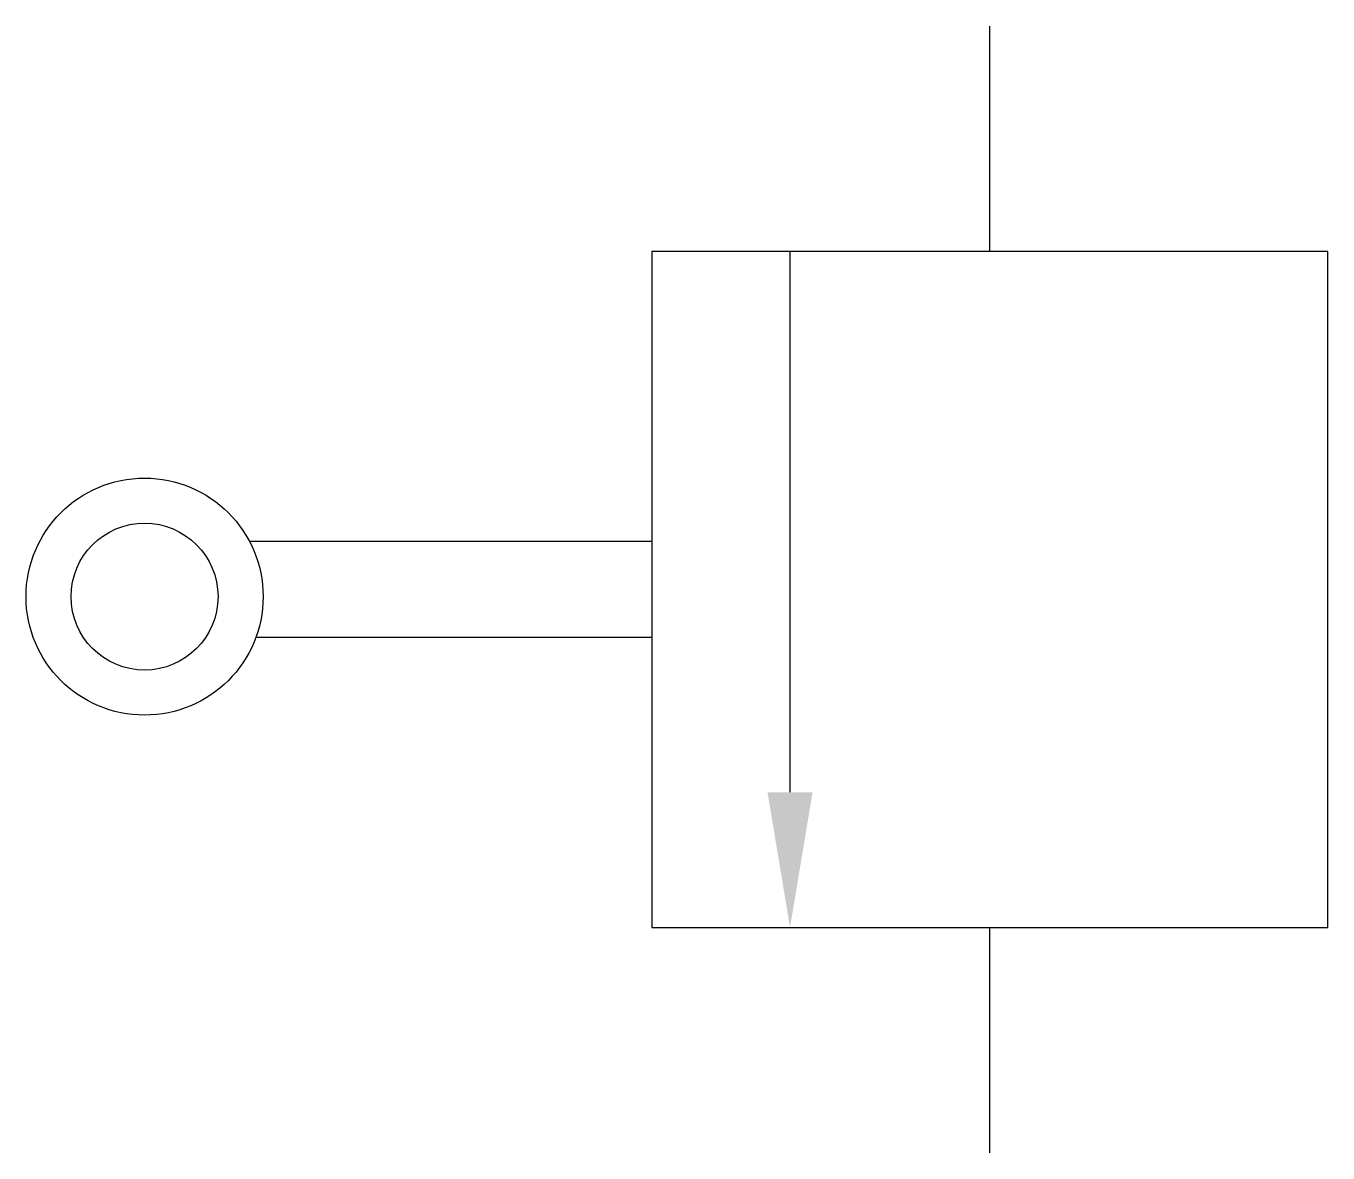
# Model space of a CAD drawing. Extents: x -12.8 to 4.5, y -19.8 to -4.8.
import ezdxf

# ---------------------------------------------------------------- set-up
doc = ezdxf.new("R2010")
doc.units = 0
doc.layers.add('2', color=1, linetype='CONTINUOUS')

msp = doc.modelspace()

# ---------------------------------------------------------------- linework, layer by layer
at = {"layer": '2', "color": 0}
for p, q in [((0, -7.758), (0, -4.756)), ((-2.661, -14.958), (-2.661, -7.758)), ((-4.5, -11.619), (-9.858, -11.619)), ((-4.5, -12.897), (-9.774, -12.897)), ((0, -19.76), (0, -16.758))]:
    msp.add_line(p, q, dxfattribs=at)
msp.add_lwpolyline([(-4.5, -7.758), (-4.5, -16.758), (4.5, -16.758), (4.5, -7.758)], close=True, dxfattribs=at)
for radius in [1.578, 0.978]:
    msp.add_circle((-11.254, -12.353), radius, dxfattribs=at)
msp.add_solid([(-2.361, -14.958), (-2.961, -14.958), (-2.661, -16.758)], dxfattribs=at)

doc.saveas('drawing.dxf')
